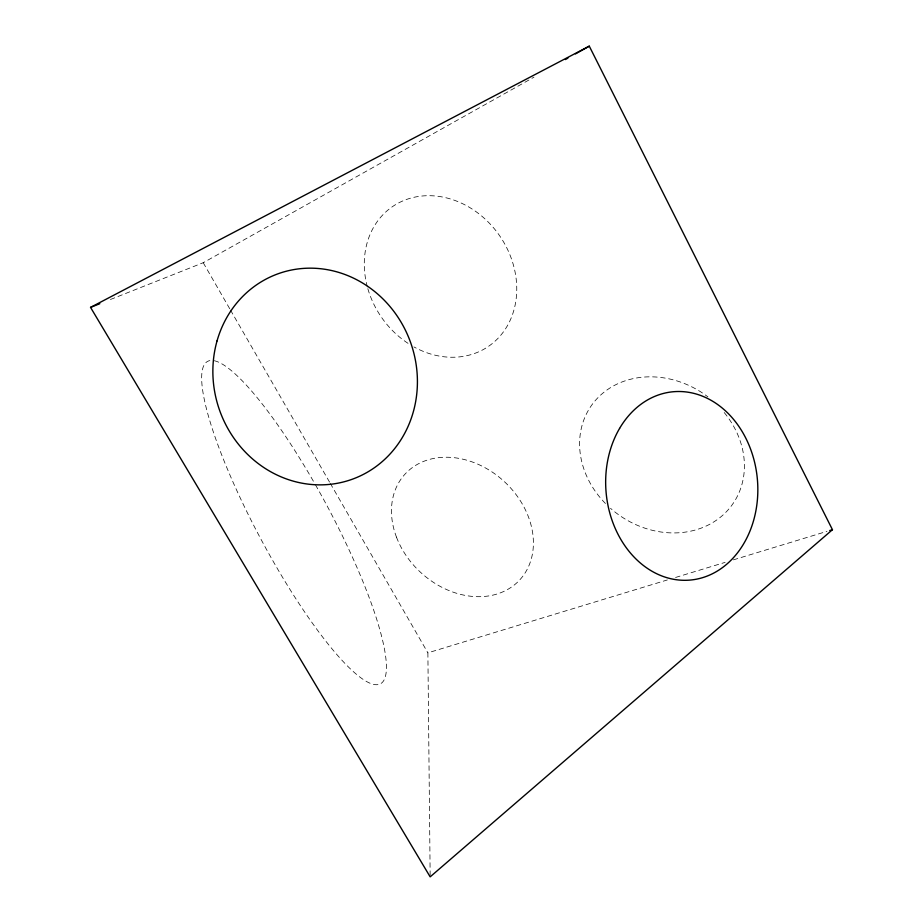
<?xml version="1.0" encoding="UTF-8"?>
<svg xmlns="http://www.w3.org/2000/svg" width="923" height="923" viewBox="0 0 923 923"><rect width="100%" height="100%" fill="white"/><g stroke="black" fill="none" stroke-linecap="round" stroke-linejoin="round"><path stroke-width="0.69" stroke-dasharray="4.62 3.46" d="M110.425 299.502L203.222 262.72L533.956 77.186M430.153 875.419L427.88 652.849L667.317 579.956M675.578 577.452L725.12 562.372M733.37 559.857L826.95 531.371M203.222 262.72L229.781 308.836M230.496 310.082L329.546 482.083M330.261 483.329L427.88 652.849M315.447 484.794A182.904 37.024 61.8 0 1 382.122 682.582A182.904 37.024 61.8 0 1 259.594 536.667A182.904 37.024 61.8 0 1 211.044 360.455M214.274 360.743A182.904 37.024 61.8 0 1 314.731 483.548M724.197 412.535A86.127 73.932 34.5 0 1 721.451 516.361A86.127 73.932 34.5 0 1 610.518 508.308M605.442 503.485A86.127 73.932 34.5 0 1 597.608 398.021A86.127 73.932 34.5 0 1 707.941 396.902M367.354 286.926A84.766 71.775 55.3 0 1 435.079 195.976A84.766 71.775 55.3 0 1 515.98 300.183A84.766 71.775 55.3 0 1 413.919 346.91M408.024 343.344A84.766 71.775 55.3 0 1 367.735 288.299M396.463 537.117A78.028 61.737 42.8 0 0 518.068 581.64A78.028 61.737 42.8 0 0 472.761 462.135A78.028 61.737 42.8 0 0 396.463 537.117"/><path stroke-width="1.38" d="M832.454 529.698L430.164 876.85L90.546 307.382L589.278 46.15L832.454 529.698L829.708 530.529M565.384 59.557L567.899 58.137M575.444 53.915L589.278 46.15M90.546 307.382L99.822 303.702M619.575 428.434A94.55 75.928 84.8 0 0 674.851 579.506A94.55 75.928 84.8 0 0 750.837 449.789A94.55 75.928 84.8 0 0 619.575 428.434M217.055 340.875A109.226 101.345 70.2 0 0 339.076 482.948A109.226 101.345 70.2 0 0 389.298 305.732A109.226 101.345 70.2 0 0 217.055 340.875"/></g></svg>
